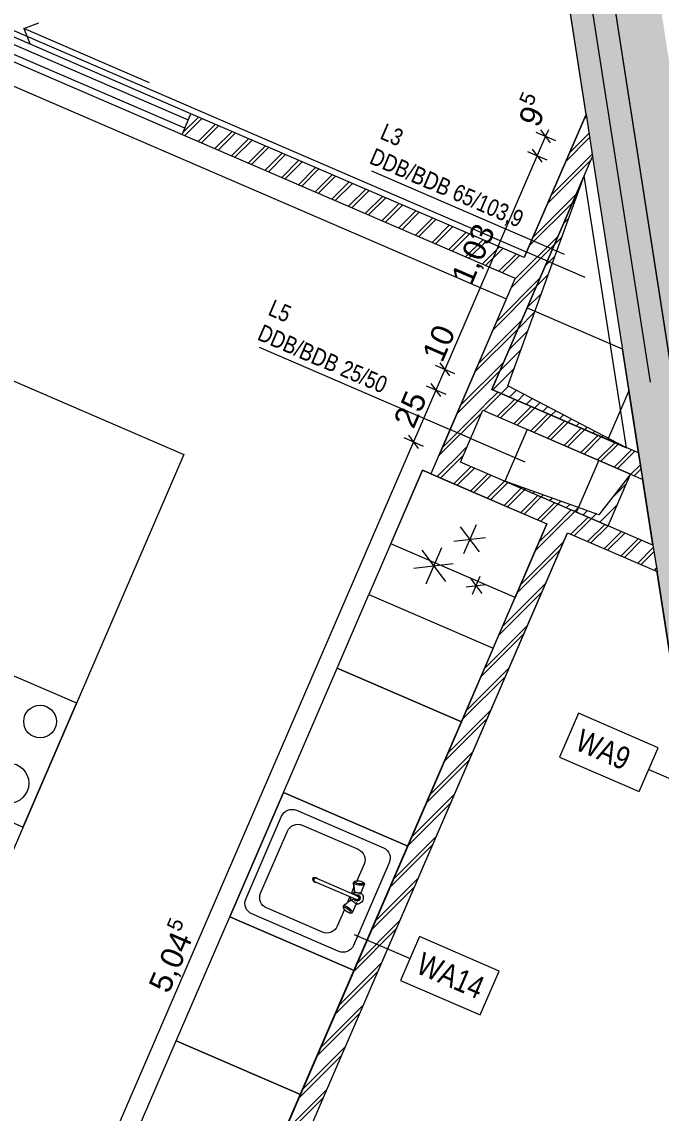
# Model space of a CAD drawing. Header units: millimetres. Extents: x 12535370 to 12566104, y 356204400 to 356234587.
# Drawn here: x 12553613 to 12556447, y 356209926 to 356214765 of the extents above; entities that cross this region are included whole.
import ezdxf
from ezdxf.enums import TextEntityAlignment as Align

# ---------------------------------------------------------------- set-up
doc = ezdxf.new("R2010")
doc.units = ezdxf.units.MM
doc.header["$MEASUREMENT"] = 0
doc.set_wipeout_variables(frame=1)
doc.linetypes.add('Dot & Dashed', pattern=[6702.78, 3527.78, -1763.89, 0, -1411.11])
doc.linetypes.add('Wipeout_Contour', pattern=[1000, 0, -1000])
for name, color, linetype in [('New_015 Innenwände', 7, 'Continuous'), ('New_035 Decken', 7, 'Continuous'), ('New_060 Möbel Einbau', 7, 'Continuous'), ('New_065 Möbel Einrichtung', 7, 'Continuous'), ('New_080 Raumdefinitionen', 7, 'Continuous'), ('New_290 Raster _ Achsen', 7, 'Continuous'), ('New_GRUNDSTÜCKSGRENZE', 7, 'Continuous')]:
    doc.layers.add(name, color=color, linetype=linetype)
for name, color, linetype, lineweight in [('New_015 Innenwände_Pen_No__1', 7, 'Continuous', 13), ('New_035 Decken_Pen_No__1', 7, 'Continuous', 13), ('New_060 Möbel Einbau_Pen_No__1', 7, 'Continuous', 13), ('New_065 Möbel Einrichtung_Pen_No__1', 7, 'Continuous', 13), ('New_160 Beschriftungen Ausführung_Pen_No__1', 7, 'Continuous', 13), ('New_255 Plangrafiken_Pen_No__1', 7, 'Continuous', 13), ('New_255 Plangrafiken_Pen_No__21', 1, 'Continuous', 13), ('New_290 Raster _ Achsen_Pen_No__108', 7, 'Continuous', 13), ('New_GRUNDSTÜCKSGRENZE_Pen_No__1', 7, 'Continuous', 13), ('New_HKLS1_Pen_No__21', 1, 'Continuous', 13), ('New_HKLS1_Pen_No__39', 8, 'Continuous', 13)]:
    doc.layers.add(name, color=color, linetype=linetype, lineweight=lineweight)
doc.styles.add('GENERATED_STYLE_1', font='arial.ttf')
doc.styles.add('GENERATED_STYLE_2', font='arial.ttf', dxfattribs={"width": 0.8})
doc.dimstyles.new('GENERATED_STYLE__3', dxfattribs={"dimtxt": 100, "dimasz": 47.5, "dimexe": 0.18, "dimexo": 2, "dimgap": 0, "dimtad": 1, "dimlfac": 0.001, "dimzin": 0, "dimdsep": 46, "dimtxsty": 'GENERATED_STYLE_1', "dimblk": 'ARROWHEAD_2', "dimblk1": 'ARROWHEAD_2', "dimblk2": 'ARROWHEAD_2', "dimcen": 0.09, "dimclrd": 7, "dimclre": 7, "dimclrt": 7, "dimadec": 0, "dimazin": 0, "dimtfac": 1, "dimtdec": 4, "dimtmove": 0, "dimatfit": 3, "dimfxl": 1, "dimtolj": 1, "dimtzin": 0, "dimarcsym": 0})
pattern_1 = [(45, (12240439.157, 356160438.356), (-26.5165043, 26.5165043), [])]
pattern_2 = [(45, (12240439.16, 356160438.356), (-53.033009, 53.033009), []), (45, (12240428.55, 356160448.96), (-53.033009, 53.033009), [])]

# ---------------------------------------------------------------- blocks, each defined once
blk = doc.blocks.new('Slab_1', base_point=(12539360.9, 356214097.6))
at = {"layer": 'New_035 Decken_Pen_No__1', "color": 7, "linetype": 'Continuous', "lineweight": 13, "flags": 128}
blk.add_lwpolyline([(12539360.9, 356214097.6), (12557578.6, 356206227.8), (12554930.7, 356223270.2), (12544734.3, 356227674.9), (12543285.2, 356224007.9), (12543065.9, 356223453.8), (12542457.4, 356221915.9), (12541606.4, 356219765.4), (12540339.4, 356216563.5), (12539802, 356215205.5)], close=True, dxfattribs=at)
blk = doc.blocks.new('Wall_7', base_point=(12555111.4, 356223410.1))
at = {"layer": 'New_015 Innenwände', "linetype": 'Continuous', "lineweight": 0, "true_color": 0x000000}
h = blk.add_hatch(dxfattribs=at)
h.set_pattern_fill('BETON_BEWEHRT_SN46', color=18, style=0, pattern_type=2)
h.set_pattern_definition([(45, (12240439.16, 356160438.36), (-70.710678, 70.710678), [30, -20]), (45, (12240403.8, 356160473.71), (-70.710678, 70.710678), [100, 0])])
h.paths.add_polyline_path([(12555404.4, 356218918.6), (12557325.4, 356206555.1), (12557542.4, 356206461.3), (12555621.4, 356218824.9)])
h = blk.add_hatch(dxfattribs=at)
h.set_pattern_fill('DÄMMSTOFF__POLYSTYROL_EPS', color=18, style=0, pattern_type=2)
h.set_pattern_definition([(188.831587, (12240439.157, 356160438.356), (-7.9776854, 51.345463), [30, -60]), (188.831587, (12240398.68, 356160405.774), (-7.9776854, 51.345463), [30, -60]), (248.831587, (12240409.51, 356160433.75), (-48.455318, 18.763853), [30, -60]), (248.831587, (12240417.49, 356160382.404), (-48.455318, 18.763853), [30, -60]), (308.831587, (12240439.157, 356160438.356), (40.477632, 32.5816096), [30, -60]), (308.831587, (12240447.134, 356160387.01), (40.477632, 32.5816096), [30, -60])])
h.paths.add_polyline_path([(12555621.4, 356218824.9), (12557578.6, 356206227.8), (12557795.6, 356206134.1), (12555838.4, 356218731.2)])
at = {"layer": 'New_015 Innenwände_Pen_No__1', "color": 7, "linetype": 'Continuous', "lineweight": 13}
blk.add_line((12557542.4, 356206461.3), (12555621.4, 356218824.9), dxfattribs=at)
at = {"layer": 'New_015 Innenwände_Pen_No__1', "color": 7, "linetype": 'Continuous', "lineweight": 13, "flags": 128}
blk.add_lwpolyline([(12555404.4, 356218918.6), (12557325.4, 356206555.1)], dxfattribs=at)
blk = doc.blocks.new('Wall_18', base_point=(12554323.1, 356214266))
at = {"color": 254, "linetype": 'Wipeout_Contour', "lineweight": 0, "ltscale": 1425740726.864918}
blk.add_wipeout([(12554323.1, 356214266), (12555800.2, 356213627.9), (12555839.8, 356213719.7), (12554362.7, 356214357.8)], dxfattribs=at).dxf.layer = 'New_015 Innenwände'
at = {"layer": 'New_015 Innenwände', "linetype": 'Continuous', "lineweight": 0, "true_color": 0x000000}
h = blk.add_hatch(dxfattribs=at)
h.set_pattern_fill('INSULATION', color=18, style=0, pattern_type=2)
h.set_pattern_definition(pattern_2)
h.paths.add_polyline_path([(12554323.1, 356214266), (12555800.2, 356213627.9), (12555839.8, 356213719.7), (12554362.7, 356214357.8)])
at = {"layer": 'New_015 Innenwände_Pen_No__1', "color": 7, "linetype": 'Continuous', "lineweight": 13, "flags": 128}
for points in [[(12554323.1, 356214266), (12554362.7, 356214357.8)], [(12555839.8, 356213719.7), (12554362.7, 356214357.8)], [(12554323.1, 356214266), (12555800.2, 356213627.9)]]:
    blk.add_lwpolyline(points, dxfattribs=at)
blk = doc.blocks.new('Wall_35', base_point=(12555979.9, 356212630.6))
at = {"color": 254, "linetype": 'Wipeout_Contour', "lineweight": 0, "ltscale": 1425727496.12664}
blk.add_wipeout([(12556032, 356212499.2), (12555940.2, 356212538.8), (12554349.3, 356208859.4), (12554441.1, 356208819.7)], dxfattribs=at).dxf.layer = 'New_015 Innenwände'
at = {"layer": 'New_015 Innenwände', "linetype": 'Continuous', "lineweight": 0, "true_color": 0x000000}
h = blk.add_hatch(dxfattribs=at)
h.set_pattern_fill('INSULATION', color=18, style=0, pattern_type=2)
h.set_pattern_definition(pattern_2)
h.paths.add_polyline_path([(12556032, 356212499.2), (12555940.2, 356212538.8), (12554349.3, 356208859.4), (12554441.1, 356208819.7)])
at = {"layer": 'New_015 Innenwände_Pen_No__1', "color": 7, "linetype": 'Continuous', "lineweight": 13, "flags": 128}
for points in [[(12555940.2, 356212538.8), (12554349.3, 356208859.4)], [(12554441.1, 356208819.7), (12556032, 356212499.2)]]:
    blk.add_lwpolyline(points, dxfattribs=at)
blk = doc.blocks.new('Wall_36', base_point=(12552590.7, 356215014.3))
at = {"color": 254, "linetype": 'Wipeout_Contour', "lineweight": 0, "ltscale": 1069308473.054751}
blk.add_wipeout([(12552510.8, 356215081.5), (12552498.9, 356215054), (12552602.6, 356215041.9)], dxfattribs=at).dxf.layer = 'New_015 Innenwände'
at = {"color": 254, "linetype": 'Wipeout_Contour', "lineweight": 0, "ltscale": 1425743177.961053}
blk.add_wipeout([(12552498.9, 356215054), (12554323.1, 356214266), (12554335, 356214293.5), (12552602.6, 356215041.9)], dxfattribs=at).dxf.layer = 'New_015 Innenwände'
at = {"layer": 'New_015 Innenwände_Pen_No__1', "color": 7, "linetype": 'Continuous', "lineweight": 13}
blk.add_line((12552602.6, 356215041.9), (12552510.8, 356215081.5), dxfattribs=at)
at = {"layer": 'New_015 Innenwände_Pen_No__1', "color": 7, "linetype": 'Continuous', "lineweight": 13, "flags": 128}
for points in [[(12552498.9, 356215054), (12552510.8, 356215081.5)], [(12552498.9, 356215054), (12554323.1, 356214266)], [(12554335, 356214293.5), (12552602.6, 356215041.9)], [(12554323.1, 356214266), (12554335, 356214293.5)]]:
    blk.add_lwpolyline(points, dxfattribs=at)
blk = doc.blocks.new('Wall_37', base_point=(12553444.7, 356214754.3))
at = {"color": 254, "linetype": 'Wipeout_Contour', "lineweight": 0, "ltscale": 1425742756.56321}
blk.add_wipeout([(12553432.8, 356214726.8), (12554350.8, 356214330.2), (12554362.7, 356214357.8), (12553444.7, 356214754.3)], dxfattribs=at).dxf.layer = 'New_015 Innenwände'
at = {"layer": 'New_015 Innenwände_Pen_No__1', "color": 7, "linetype": 'Continuous', "lineweight": 13, "flags": 128}
for points in [[(12553444.7, 356214754.3), (12553432.8, 356214726.8)], [(12553432.8, 356214726.8), (12554350.8, 356214330.2)], [(12554362.7, 356214357.8), (12553444.7, 356214754.3)], [(12554350.8, 356214330.2), (12554362.7, 356214357.8)]]:
    blk.add_lwpolyline(points, dxfattribs=at)
blk = doc.blocks.new('Wall_46', base_point=(12556440.2, 356214857.4))
at = {"color": 254, "linetype": 'Wipeout_Contour', "lineweight": 0, "ltscale": 1069301908.785636}
blk.add_wipeout([(12555557.2, 356212813.2), (12555425.7, 356212761.1), (12555517.5, 356212721.4)], dxfattribs=at).dxf.layer = 'New_015 Innenwände'
at = {"layer": 'New_015 Innenwände', "linetype": 'Continuous', "lineweight": 0, "true_color": 0x000000}
h = blk.add_hatch(dxfattribs=at)
h.set_pattern_fill('INSULATION', color=18, style=0, pattern_type=2)
h.set_pattern_definition(pattern_2)
h.paths.add_polyline_path([(12555557.2, 356212813.2), (12555425.7, 356212761.1), (12555517.5, 356212721.4)])
at = {"color": 254, "linetype": 'Wipeout_Contour', "lineweight": 0, "ltscale": 1425739048.531793}
blk.add_wipeout([(12556113.7, 356214353.7), (12555465.4, 356212852.9), (12555557.2, 356212813.2), (12556142.5, 356214168.2)], dxfattribs=at).dxf.layer = 'New_015 Innenwände'
at = {"layer": 'New_015 Innenwände', "linetype": 'Continuous', "lineweight": 0, "true_color": 0x000000}
h = blk.add_hatch(dxfattribs=at)
h.set_pattern_fill('INSULATION', color=18, style=0, pattern_type=2)
h.set_pattern_definition(pattern_2)
h.paths.add_polyline_path([(12556113.7, 356214353.7), (12555465.4, 356212852.9), (12555557.2, 356212813.2), (12556142.5, 356214168.2)])
at = {"layer": 'New_015 Innenwände_Pen_No__1', "color": 7, "linetype": 'Continuous', "lineweight": 13, "flags": 128}
for points in [[(12556113.7, 356214353.7), (12555839.8, 356213719.7)], [(12556113.7, 356214353.7), (12556142.5, 356214168.2)], [(12555696, 356213134.5), (12556142.5, 356214168.2)]]:
    blk.add_lwpolyline(points, dxfattribs=at)
at = {"color": 254, "linetype": 'Wipeout_Contour', "lineweight": 0, "ltscale": 1069302038.474275}
blk.add_wipeout([(12555465.4, 356212852.9), (12555425.7, 356212761.1), (12555557.2, 356212813.2)], dxfattribs=at).dxf.layer = 'New_015 Innenwände'
at = {"layer": 'New_015 Innenwände', "linetype": 'Continuous', "lineweight": 0, "true_color": 0x000000}
h = blk.add_hatch(dxfattribs=at)
h.set_pattern_fill('INSULATION', color=18, style=0, pattern_type=2)
h.set_pattern_definition(pattern_2)
h.paths.add_polyline_path([(12555465.4, 356212852.9), (12555425.7, 356212761.1), (12555557.2, 356212813.2)])
at = {"layer": 'New_015 Innenwände_Pen_No__1', "color": 7, "linetype": 'Continuous', "lineweight": 13, "flags": 128}
for points in [[(12555800.2, 356213627.9), (12555425.7, 356212761.1)], [(12555557.2, 356212813.2), (12555656.3, 356213042.7)], [(12555425.7, 356212761.1), (12555517.5, 356212721.4)]]:
    blk.add_lwpolyline(points, dxfattribs=at)
blk = doc.blocks.new('Wall_47', base_point=(12555696, 356213134.5))
at = {"color": 254, "linetype": 'Wipeout_Contour', "lineweight": 0, "ltscale": 1425736657.058974}
blk.add_wipeout([(12555656.3, 356213042.7), (12556365, 356212736.6), (12556346.8, 356212853.4), (12555696, 356213134.5)], dxfattribs=at).dxf.layer = 'New_015 Innenwände'
at = {"layer": 'New_015 Innenwände', "linetype": 'Continuous', "lineweight": 0, "true_color": 0x000000}
h = blk.add_hatch(dxfattribs=at)
h.set_pattern_fill('INSULATION', color=18, style=0, pattern_type=2)
h.set_pattern_definition(pattern_2)
h.paths.add_polyline_path([(12555656.3, 356213042.7), (12556365, 356212736.6), (12556346.8, 356212853.4), (12555696, 356213134.5)])
at = {"layer": 'New_015 Innenwände_Pen_No__1', "color": 7, "linetype": 'Continuous', "lineweight": 13, "flags": 128}
for points in [[(12556346.8, 356212853.4), (12555696, 356213134.5)], [(12555656.3, 356213042.7), (12556365, 356212736.6)], [(12556365, 356212736.6), (12556346.8, 356212853.4)]]:
    blk.add_lwpolyline(points, dxfattribs=at)
blk = doc.blocks.new('Wall_48', base_point=(12556844.2, 356212257.2))
at = {"color": 254, "linetype": 'Wipeout_Contour', "lineweight": 0, "ltscale": 1425735192.661774}
blk.add_wipeout([(12555517.5, 356212721.4), (12556428.5, 356212327.9), (12556410.3, 356212444.7), (12555557.2, 356212813.2)], dxfattribs=at).dxf.layer = 'New_015 Innenwände'
at = {"layer": 'New_015 Innenwände', "linetype": 'Continuous', "lineweight": 0, "true_color": 0x000000}
h = blk.add_hatch(dxfattribs=at)
h.set_pattern_fill('INSULATION', color=18, style=0, pattern_type=2)
h.set_pattern_definition(pattern_2)
h.paths.add_polyline_path([(12555517.5, 356212721.4), (12556428.5, 356212327.9), (12556410.3, 356212444.7), (12555557.2, 356212813.2)])
at = {"layer": 'New_015 Innenwände_Pen_No__1', "color": 7, "linetype": 'Continuous', "lineweight": 13, "flags": 128}
for points in [[(12556410.3, 356212444.7), (12555557.2, 356212813.2)], [(12555517.5, 356212721.4), (12555940.2, 356212538.8)], [(12556032, 356212499.2), (12556428.5, 356212327.9)], [(12556410.3, 356212444.7), (12556428.5, 356212327.9)]]:
    blk.add_lwpolyline(points, dxfattribs=at)
blk = doc.blocks.new('Kochfeld_Einbau 10[37]', base_point=(12553735.8, 356211469.6))
at = {"layer": 'New_060 Möbel Einbau_Pen_No__1', "color": 7, "linetype": 'Continuous', "lineweight": 13}
for p, q in [((12553066, 356211432.1), (12553303.9, 356211982.9)), ((12553303.9, 356211982.9), (12553854.7, 356211745)), ((12553854.7, 356211745), (12553616.8, 356211194.2)), ((12553616.8, 356211194.2), (12553066, 356211432.1))]:
    blk.add_line(p, q, dxfattribs=at)
for centre, radius in [((12553457.2, 356211728.6), 105), ((12553693.7, 356211662.7), 72.5), ((12553326.6, 356211465), 72.5), ((12553553.8, 356211389.2), 90)]:
    blk.add_circle(centre, radius, dxfattribs=at)
blk = doc.blocks.new('Standard grid marker[44]', base_point=(12539645.8, 356220744.6))
at = {"layer": 'New_290 Raster _ Achsen_Pen_No__108', "color": 7, "linetype": 'Dot & Dashed', "lineweight": 13}
blk.add_line((12540563.8, 356220348), (12561567.2, 356211274.9), dxfattribs=at)
at = {"layer": 'New_290 Raster _ Achsen_Pen_No__108', "color": 7, "lineweight": 13, "style": 'GENERATED_STYLE_1'}
for tag, p in [('AC_MarkerText_1_0', (12539528.5, 356220880.1)), ('AC_MarkerText_1_1', (12562689.2, 356210875))]:
    blk.add_attdef(tag, text='', height=150, rotation=336.6365, dxfattribs=at).set_placement(p, align=Align.TOP_CENTER)
blk = doc.blocks.new('Standard grid marker[49]', base_point=(12557581.8, 356205556.1))
at = {"layer": 'New_290 Raster _ Achsen_Pen_No__108', "color": 7, "linetype": 'Dot & Dashed', "lineweight": 13}
blk.add_line((12557428.3, 356206544.2), (12554130.1, 356227771.8), dxfattribs=at)
at = {"layer": 'New_290 Raster _ Achsen_Pen_No__108', "color": 7, "lineweight": 13, "style": 'GENERATED_STYLE_1'}
for tag, p in [('AC_MarkerText_1_1', (12553993, 356228998.9)), ('AC_MarkerText_1_0', (12557652, 356205449.2))]:
    blk.add_attdef(tag, text='', height=150, rotation=336.6365, dxfattribs=at).set_placement(p, align=Align.TOP_CENTER)
blk = doc.blocks.new('Line_2', base_point=(12554178.9, 356214494.6))
at = {"layer": 'New_065 Möbel Einrichtung_Pen_No__1', "color": 7, "linetype": 'Continuous', "lineweight": 13}
for p, q in [((12553622, 356214735.2), (12553687.7, 356214761.3)), ((12554178.9, 356214494.6), (12553622, 356214735.2)), ((12553622, 356214735.2), (12553648, 356214669.5))]:
    blk.add_line(p, q, dxfattribs=at)
blk = doc.blocks.new('*D242', base_point=(12240439.2, 356160438.4))
at = {"layer": 'New_GRUNDSTÜCKSGRENZE_Pen_No__1', "color": 7, "linetype": 'Continuous', "lineweight": 13, "transparency": 16777216}
for p, q in [((12556366.6, 356216872.9), (12556299.3, 356216898.9)), ((12556333, 356216885.9), (12556494.2, 356215848.3)), ((12556447.9, 356215841.1), (12556540.5, 356215855.5)), ((12556527.8, 356215835.3), (12556460.5, 356215861.4)), ((12556494.2, 356215848.3), (12556753, 356214182.8))]:
    blk.add_line(p, q, dxfattribs=at)
at = {"layer": 'New_GRUNDSTÜCKSGRENZE_Pen_No__1', "color": 7, "lineweight": 13, "transparency": 16777216, "insert": (12556412.9, 356216502.1), "char_height": 100, "attachment_point": 7, "rotation": 278.8316, "style": 'GENERATED_STYLE_1'}
blk.add_mtext('\\A1;{\\pql;\\fArial|b0|i0|c0|p0;\\W1.000000;1,05}', dxfattribs=at)
blk = doc.blocks.new('ARROWHEAD_2')
at = {"color": 0, "linetype": 'Continuous', "lineweight": 0}
for p, q in [((0, 0), (-1, 0)), ((-0.38, -0.66), (0.38, 0.66))]:
    blk.add_line(p, q, dxfattribs=at)
blk = doc.blocks.new('*D243', base_point=(12240439.2, 356160438.4))
at = {"layer": 'New_GRUNDSTÜCKSGRENZE_Pen_No__1', "color": 7, "linetype": 'Continuous', "lineweight": 13, "transparency": 16777216}
for p, q in [((12556527.8, 356215835.3), (12556460.5, 356215861.4)), ((12556494.2, 356215848.3), (12556753, 356214182.8)), ((12556786.6, 356214169.8), (12556719.3, 356214195.9))]:
    blk.add_line(p, q, dxfattribs=at)
at = {"layer": 'New_GRUNDSTÜCKSGRENZE_Pen_No__1', "color": 7, "lineweight": 13, "transparency": 16777216, "insert": (12556595.3, 356215171.7), "char_height": 100, "attachment_point": 7, "rotation": 278.8316, "style": 'GENERATED_STYLE_1'}
blk.add_mtext('\\A1;{\\pql;\\fArial|b0|i0|c0|p0;\\W1.000000;1,68\\fArial|b0|i0|c0|p0;\\W1.000000;\\A1{\\H.66x;\\S5^  ;}}', dxfattribs=at)
blk = doc.blocks.new('*D244', base_point=(12240439.2, 356160438.4))
at = {"layer": 'New_GRUNDSTÜCKSGRENZE_Pen_No__1', "color": 7, "linetype": 'Continuous', "lineweight": 13, "transparency": 16777216}
for p, q in [((12556494.2, 356215848.3), (12556753, 356214182.8)), ((12556706.6, 356214175.6), (12556799.3, 356214190)), ((12556786.6, 356214169.8), (12556719.3, 356214195.9)), ((12556753, 356214182.8), (12556940.3, 356212977.4)), ((12556973.9, 356212964.3), (12556906.6, 356212990.4))]:
    blk.add_line(p, q, dxfattribs=at)
at = {"layer": 'New_GRUNDSTÜCKSGRENZE_Pen_No__1', "color": 7, "lineweight": 13, "transparency": 16777216, "insert": (12556845.9, 356213715), "char_height": 100, "attachment_point": 7, "rotation": 278.8316, "style": 'GENERATED_STYLE_1'}
blk.add_mtext('\\A1;{\\pql;\\fArial|b0|i0|c0|p0;\\W1.000000;1,22}', dxfattribs=at)
blk = doc.blocks.new('*D245', base_point=(12240439.2, 356160438.4))
at = {"layer": 'New_GRUNDSTÜCKSGRENZE_Pen_No__1', "color": 7, "linetype": 'Continuous', "lineweight": 13, "transparency": 16777216}
for p, q in [((12556753, 356214182.8), (12556940.3, 356212977.4)), ((12556893.9, 356212970.2), (12556986.6, 356212984.6)), ((12556973.9, 356212964.3), (12556906.6, 356212990.4)), ((12556940.3, 356212977.4), (12557923.7, 356206648)), ((12557877.3, 356206640.8), (12557970, 356206655.2)), ((12557890, 356206661.1), (12557957.3, 356206635)), ((12557923.7, 356206648), (12557928.4, 356206617.8))]:
    blk.add_line(p, q, dxfattribs=at)
at = {"layer": 'New_GRUNDSTÜCKSGRENZE_Pen_No__1', "color": 7, "lineweight": 13, "transparency": 16777216, "insert": (12557403.7, 356209968.8), "char_height": 100, "attachment_point": 7, "rotation": 278.8316, "style": 'GENERATED_STYLE_1'}
blk.add_mtext('\\A1;{\\pql;\\fArial|b0|i0|c0|p0;\\W1.000000;6,40\\fArial|b0|i0|c0|p0;\\W1.000000;\\A1{\\H.66x;\\S5^  ;}}', dxfattribs=at)
blk = doc.blocks.new('*D246', base_point=(12240439.2, 356160438.4))
at = {"layer": 'New_GRUNDSTÜCKSGRENZE_Pen_No__1', "color": 7, "linetype": 'Continuous', "lineweight": 13, "transparency": 16777216}
for p, q in [((12555956.3, 356214229), (12555913.3, 356214286.9)), ((12555946.9, 356214286), (12555934.8, 356214258)), ((12555891.8, 356214276.5), (12555977.8, 356214239.4)), ((12555934.8, 356214258), (12555897.6, 356214171.9)), ((12555854.6, 356214190.5), (12555940.7, 356214153.4)), ((12555919.2, 356214143), (12555876.1, 356214200.9))]:
    blk.add_line(p, q, dxfattribs=at)
at = {"layer": 'New_GRUNDSTÜCKSGRENZE_Pen_No__1', "color": 7, "lineweight": 13, "transparency": 16777216, "insert": (12555929.3, 356214280), "char_height": 100, "attachment_point": 7, "rotation": 66.6365, "style": 'GENERATED_STYLE_1'}
blk.add_mtext('\\A1;{\\pql;\\fArial|b0|i0|c0|p0;\\W1.000000;9\\fArial|b0|i0|c0|p0;\\W1.000000;\\A1{\\H.66x;\\S5^  ;}}', dxfattribs=at)
blk = doc.blocks.new('*D247', base_point=(12240439.2, 356160438.4))
at = {"layer": 'New_GRUNDSTÜCKSGRENZE_Pen_No__1', "color": 7, "linetype": 'Continuous', "lineweight": 13, "transparency": 16777216}
for p, q in [((12555934.8, 356214258), (12555897.6, 356214171.9)), ((12555854.6, 356214190.5), (12555940.7, 356214153.4)), ((12555919.2, 356214143), (12555876.1, 356214200.9)), ((12555897.6, 356214171.9), (12555488.3, 356213224.3)), ((12555445.2, 356213242.8), (12555531.3, 356213205.7)), ((12555488.3, 356213224.3), (12555448.6, 356213132.4)), ((12555509.8, 356213195.3), (12555466.7, 356213253.2))]:
    blk.add_line(p, q, dxfattribs=at)
at = {"layer": 'New_GRUNDSTÜCKSGRENZE_Pen_No__1', "color": 7, "lineweight": 13, "transparency": 16777216, "char_height": 100, "attachment_point": 7, "rotation": 66.6365, "style": 'GENERATED_STYLE_1'}
for s, insert in [('\\A1;{\\pql;\\fArial|b0|i0|c0|p0;\\W1.000000;1,03}', (12555621.7, 356213583.5)), ('\\A1;{\\pql;\\fArial|b0|i0|c0|p0;\\W1.000000;10}', (12555477.1, 356213248.8))]:
    blk.add_mtext(s, dxfattribs=dict(at, insert=insert))
blk = doc.blocks.new('*D248', base_point=(12240439.2, 356160438.4))
at = {"layer": 'New_GRUNDSTÜCKSGRENZE_Pen_No__1', "color": 7, "linetype": 'Continuous', "lineweight": 13, "transparency": 16777216}
for p, q in [((12555488.3, 356213224.3), (12555448.6, 356213132.4)), ((12555509.8, 356213195.3), (12555466.7, 356213253.2)), ((12555405.6, 356213151), (12555491.6, 356213113.9)), ((12555470.1, 356213103.5), (12555427.1, 356213161.4))]:
    blk.add_line(p, q, dxfattribs=at)
blk = doc.blocks.new('*D249', base_point=(12240439.2, 356160438.4))
at = {"layer": 'New_GRUNDSTÜCKSGRENZE_Pen_No__1', "color": 7, "linetype": 'Continuous', "lineweight": 13, "transparency": 16777216}
for p, q in [((12555488.3, 356213224.3), (12555448.6, 356213132.4)), ((12555448.6, 356213132.4), (12555349.5, 356212902.9)), ((12555405.6, 356213151), (12555491.6, 356213113.9)), ((12555470.1, 356213103.5), (12555427.1, 356213161.4)), ((12555371, 356212874), (12555327.9, 356212931.9))]:
    blk.add_line(p, q, dxfattribs=at)
at = {"layer": 'New_GRUNDSTÜCKSGRENZE_Pen_No__1', "color": 7, "lineweight": 13, "transparency": 16777216, "insert": (12555350.4, 356212955.6), "char_height": 100, "attachment_point": 7, "rotation": 66.6365, "style": 'GENERATED_STYLE_1'}
blk.add_mtext('\\A1;{\\pql;\\fArial|b0|i0|c0|p0;\\W1.000000;25}', dxfattribs=at)
blk = doc.blocks.new('*D250', base_point=(12240439.2, 356160438.4))
at = {"layer": 'New_GRUNDSTÜCKSGRENZE_Pen_No__1', "color": 7, "linetype": 'Continuous', "lineweight": 13, "transparency": 16777216}
for p, q in [((12555448.6, 356213132.4), (12555349.5, 356212902.9)), ((12555371, 356212874), (12555327.9, 356212931.9)), ((12555349.5, 356212902.9), (12553349.3, 356208272.7)), ((12555306.4, 356212921.5), (12555392.5, 356212884.4)), ((12553306.2, 356208291.3), (12553392.3, 356208254.1)), ((12553327.7, 356208301.6), (12553370.8, 356208243.7)), ((12553349.3, 356208272.7), (12553337.1, 356208244.6))]:
    blk.add_line(p, q, dxfattribs=at)
at = {"layer": 'New_GRUNDSTÜCKSGRENZE_Pen_No__1', "color": 7, "lineweight": 13, "transparency": 16777216, "insert": (12554290.1, 356210440.6), "char_height": 100, "attachment_point": 7, "rotation": 66.6365, "style": 'GENERATED_STYLE_1'}
blk.add_mtext('\\A1;{\\pql;\\fArial|b0|i0|c0|p0;\\W1.000000;5,04\\fArial|b0|i0|c0|p0;\\W1.000000;\\A1{\\H.66x;\\S5^  ;}}', dxfattribs=at)

msp = doc.modelspace()

# ---------------------------------------------------------------- hatches: boundary and pattern name
at = {"layer": 'New_HKLS1_Pen_No__39', "linetype": 'Continuous', "lineweight": 13}
h = msp.add_hatch(dxfattribs=at)
h.set_pattern_fill('FEUERFESTER_STEIN', color=8, style=0, pattern_type=2)
h.set_pattern_definition(pattern_1)
h.paths.add_polyline_path([(12556105.369, 356214082.211), (12555695.981, 356213134.518), (12556292.686, 356212876.751), (12555767.513, 356213151.875)])
h = msp.add_hatch(dxfattribs=at)
h.set_pattern_fill('FEUERFESTER_STEIN', color=8, style=0, pattern_type=2)
h.set_pattern_definition(pattern_1)
h.paths.add_polyline_path([(12556311.357, 356212759.754), (12556170.564, 356212579.765), (12555753.213, 356212728.534), (12556212.216, 356212530.252)])

# ---------------------------------------------------------------- linework, layer by layer
at = {"layer": 'New_060 Möbel Einbau_Pen_No__1', "color": 7, "linetype": 'Continuous', "lineweight": 13}
for p, q in [((12555556.198, 356212526.314), (12555640.341, 356212414.632)), ((12555626.283, 356212534.533), (12555570.777, 356212405.721)), ((12555528.445, 356212461.908), (12555667.753, 356212478.245)), ((12555385.865, 356212422.998), (12555491.044, 356212283.395)), ((12555473.471, 356212433.272), (12555404.089, 356212272.257)), ((12555351.174, 356212342.49), (12555525.308, 356212362.912)), ((12555643.01, 356212306.008), (12555608.32, 356212225.5)), ((12555581.862, 356212260.617), (12555668.929, 356212270.828)), ((12555599.208, 356212300.871), (12555651.797, 356212231.069)), ((12554903.526, 356210968.008), (12554901.443, 356210963.186)), ((12554901.443, 356210963.186), (12554902.394, 356210958.145)), ((12554905.811, 356210954.907), (12554902.394, 356210958.145)), ((12554907.848, 356210970.771), (12554903.526, 356210968.008)), ((12554907.21, 356210967.09), (12554904.636, 356210961.133)), ((12554904.636, 356210961.133), (12554905.811, 356210954.907)), ((12554905.811, 356210954.907), (12554910.285, 356210950.79)), ((12554908.589, 356210965.821), (12554906.505, 356210960.999)), ((12554906.505, 356210960.999), (12554907.456, 356210955.958)), ((12554912.548, 356210970.503), (12554907.21, 356210967.09)), ((12554907.456, 356210955.958), (12554911.078, 356210952.626)), ((12554912.548, 356210970.503), (12554907.848, 356210970.771)), ((12554912.91, 356210968.584), (12554908.589, 356210965.821)), ((12554910.285, 356210950.79), (12554916.333, 356210950.355)), ((12555094.755, 356210873.28), (12554911.078, 356210952.626)), ((12554918.612, 356210970.068), (12554912.548, 356210970.503)), ((12554917.819, 356210968.232), (12554912.91, 356210968.584)), ((12555101.497, 356210888.886), (12554917.819, 356210968.232)), ((12554923.074, 356210965.962), (12554918.612, 356210970.068)), ((12555082.799, 356210948.703), (12555084.357, 356210950.887)), ((12555083.662, 356210946.163), (12555082.799, 356210948.703)), ((12555087.159, 356210909.611), (12555082.799, 356210948.703)), ((12555084.357, 356210950.887), (12555089.683, 356210954.428)), ((12555088.437, 356210952.681), (12555089.683, 356210954.428)), ((12555089.128, 356210950.649), (12555088.437, 356210952.681)), ((12555091.688, 356210948.531), (12555089.128, 356210950.649)), ((12555089.683, 356210954.428), (12555092.745, 356210955.719)), ((12555095.867, 356210946.535), (12555091.688, 356210948.531)), ((12555092.745, 356210955.719), (12555097.321, 356210956.428)), ((12555097.321, 356210956.428), (12555102.965, 356210956.486)), ((12555102.965, 356210956.486), (12555109.123, 356210955.886)), ((12555109.123, 356210955.886), (12555115.194, 356210954.688)), ((12555115.194, 356210954.688), (12555120.582, 356210953.009)), ((12555120.582, 356210953.009), (12555124.761, 356210951.012)), ((12555124.761, 356210951.012), (12555127.321, 356210948.895)), ((12555128.012, 356210946.863), (12555126.766, 356210945.115)), ((12555131.404, 356210943.971), (12555127.321, 356210948.895)), ((12555127.321, 356210948.895), (12555128.012, 356210946.863)), ((12555073.957, 356210900.783), (12555085.232, 356210926.885)), ((12555077.029, 356210899.456), (12555077.111, 356210899.586)), ((12555077.111, 356210899.586), (12555083.858, 356210905.175)), ((12555086.862, 356210943.516), (12555083.662, 356210946.163)), ((12555083.858, 356210905.175), (12555088.819, 356210907.143)), ((12555092.085, 356210941.021), (12555086.862, 356210943.516)), ((12555087.677, 356210908.087), (12555087.159, 356210909.611)), ((12555089.597, 356210906.499), (12555087.677, 356210908.087)), ((12555088.605, 356210898.822), (12555089.725, 356210906.438)), ((12555092.731, 356210905.002), (12555089.597, 356210906.499)), ((12555098.821, 356210938.922), (12555092.085, 356210941.021)), ((12555096.772, 356210903.742), (12555092.731, 356210905.002)), ((12555101.255, 356210944.855), (12555095.867, 356210946.535)), ((12555101.325, 356210902.843), (12555096.772, 356210903.742)), ((12555106.409, 356210937.424), (12555098.821, 356210938.922)), ((12555107.326, 356210943.657), (12555101.255, 356210944.855)), ((12555105.944, 356210902.394), (12555101.325, 356210902.843)), ((12555110.177, 356210902.437), (12555105.944, 356210902.394)), ((12555114.107, 356210936.674), (12555106.409, 356210937.424)), ((12555113.484, 356210943.057), (12555107.326, 356210943.657)), ((12555113.609, 356210902.969), (12555110.177, 356210902.437)), ((12555112.342, 356210895.281), (12555113.469, 356210902.947)), ((12555119.128, 356210943.115), (12555113.484, 356210943.057)), ((12555115.905, 356210903.937), (12555113.609, 356210902.969)), ((12555121.162, 356210936.746), (12555114.107, 356210936.674)), ((12555114.598, 356210903.385), (12555116.629, 356210902.098)), ((12555116.84, 356210905.248), (12555115.905, 356210903.937)), ((12555116.629, 356210902.098), (12555122.218, 356210895.351)), ((12555116.84, 356210905.248), (12555132.267, 356210941.431)), ((12555123.704, 356210943.824), (12555119.128, 356210943.115)), ((12555126.883, 356210937.633), (12555121.162, 356210936.746)), ((12555126.766, 356210945.115), (12555123.704, 356210943.824)), ((12555130.709, 356210939.247), (12555126.883, 356210937.633)), ((12555132.267, 356210941.431), (12555130.709, 356210939.247)), ((12555131.404, 356210943.971), (12555132.267, 356210941.431)), ((12555069.837, 356210869.513), (12555038.385, 356210845.891)), ((12555055.939, 356210859.075), (12555067.215, 356210885.177)), ((12555069.837, 356210869.513), (12555071.302, 356210870.18)), ((12555070.249, 356210883.7), (12555070.287, 356210883.85)), ((12555070.804, 356210874.958), (12555070.249, 356210883.7)), ((12555072.772, 356210869.996), (12555070.804, 356210874.958)), ((12555071.302, 356210870.18), (12555073.774, 356210869.871)), ((12555073.774, 356210869.871), (12555077.013, 356210868.615)), ((12555078.684, 356210875.856), (12555073.906, 356210869.82)), ((12555077.013, 356210868.615), (12555080.7, 356210866.536)), ((12555093.36, 356210850.893), (12555077.59, 356210814.858)), ((12555080.7, 356210866.536), (12555084.475, 356210863.837)), ((12555085.22, 356210873.439), (12555084.237, 356210877.824)), ((12555084.475, 356210863.837), (12555087.969, 356210860.783)), ((12555092.178, 356210867.313), (12555085.22, 356210873.439)), ((12555087.969, 356210860.783), (12555090.839, 356210857.671)), ((12555094.16, 356210871.903), (12555090.517, 356210875.111)), ((12555090.839, 356210857.671), (12555092.805, 356210854.808)), ((12555090.978, 356210893.43), (12555094.845, 356210895.72)), ((12555101.408, 356210866.446), (12555092.178, 356210867.313)), ((12555097.534, 356210861), (12555092.724, 356210854.924)), ((12555092.805, 356210854.808), (12555093.673, 356210852.472)), ((12555095.509, 356210853.206), (12555093.178, 356210853.802)), ((12555093.673, 356210852.472), (12555093.36, 356210850.893)), ((12555100.314, 356210871.325), (12555094.16, 356210871.903)), ((12555099.986, 356210872.789), (12555094.755, 356210873.28)), ((12555094.845, 356210895.72), (12555104.075, 356210894.853)), ((12555104.252, 356210853.761), (12555095.509, 356210853.206)), ((12555097.259, 356210890.717), (12555102.092, 356210890.263)), ((12555104.506, 356210875.466), (12555099.986, 356210872.789)), ((12555105.631, 356210874.475), (12555100.314, 356210871.325)), ((12555109.384, 356210871.17), (12555101.408, 356210866.446)), ((12555101.497, 356210888.886), (12555105.44, 356210885.414)), ((12555102.092, 356210890.263), (12555106.73, 356210886.179)), ((12555104.075, 356210894.853), (12555111.032, 356210888.727)), ((12555112.395, 356210856.991), (12555104.252, 356210853.761)), ((12555106.589, 356210880.288), (12555104.506, 356210875.466)), ((12555105.44, 356210885.414), (12555106.589, 356210880.288)), ((12555108.082, 356210880.148), (12555105.631, 356210874.475)), ((12555106.73, 356210886.179), (12555108.082, 356210880.148)), ((12555113.06, 356210879.681), (12555109.384, 356210871.17)), ((12555111.032, 356210888.727), (12555113.06, 356210879.681)), ((12555119.141, 356210862.58), (12555112.395, 356210856.991)), ((12555123.83, 356210869.979), (12555119.141, 356210862.58)), ((12555122.218, 356210895.351), (12555125.448, 356210887.208)), ((12555126.004, 356210878.466), (12555123.83, 356210869.979)), ((12555125.448, 356210887.208), (12555126.004, 356210878.466)), ((12555037.863, 356210843.259), (12555038.385, 356210845.891)), ((12555037.863, 356210843.259), (12555038.937, 356210836.954)), ((12555038.385, 356210845.891), (12555040.826, 356210847.003)), ((12555038.937, 356210836.954), (12555039.354, 356210839.059)), ((12555040.095, 356210833.84), (12555038.937, 356210836.954)), ((12555039.354, 356210839.059), (12555041.307, 356210839.949)), ((12555042.715, 356210830.022), (12555040.095, 356210833.84)), ((12555040.826, 356210847.003), (12555044.947, 356210846.488)), ((12555041.307, 356210839.949), (12555044.604, 356210839.537)), ((12555046.542, 356210825.873), (12555042.715, 356210830.022)), ((12555044.604, 356210839.537), (12555048.922, 356210837.863)), ((12555044.947, 356210846.488), (12555050.345, 356210844.395)), ((12555051.2, 356210821.8), (12555046.542, 356210825.873)), ((12555048.922, 356210837.863), (12555053.838, 356210835.09)), ((12555050.345, 356210844.395), (12555056.49, 356210840.93)), ((12555056.234, 356210818.201), (12555051.2, 356210821.8)), ((12555053.838, 356210835.09), (12555058.872, 356210831.492)), ((12555061.151, 356210815.429), (12555056.234, 356210818.201)), ((12555056.49, 356210840.93), (12555062.782, 356210836.432)), ((12555058.872, 356210831.492), (12555063.53, 356210827.419)), ((12555065.468, 356210813.755), (12555061.151, 356210815.429)), ((12555062.782, 356210836.432), (12555068.605, 356210831.341)), ((12555063.53, 356210827.419), (12555067.357, 356210823.27)), ((12555068.765, 356210813.343), (12555065.468, 356210813.755)), ((12555067.357, 356210823.27), (12555069.978, 356210819.452)), ((12555068.605, 356210831.341), (12555073.389, 356210826.155)), ((12555070.718, 356210814.233), (12555068.765, 356210813.343)), ((12555075.149, 356210813.746), (12555068.765, 356210813.343)), ((12555069.978, 356210819.452), (12555071.136, 356210816.338)), ((12555071.136, 356210816.338), (12555070.718, 356210814.233)), ((12555073.389, 356210826.155), (12555076.664, 356210821.382)), ((12555077.59, 356210814.858), (12555075.149, 356210813.746)), ((12555076.664, 356210821.382), (12555078.112, 356210817.49)), ((12555078.112, 356210817.49), (12555077.59, 356210814.858))]:
    msp.add_line(p, q, dxfattribs=at)
for points in [[(12555389.429, 356212776.751), (12555151.49, 356212225.947), (12555702.294, 356211988.008), (12555940.233, 356212538.813)], [(12555085.6, 356210559.699), (12555323.539, 356211110.503), (12554772.735, 356211348.442), (12554534.796, 356210797.637)], [(12554905.811, 356210954.907), (12554904.636, 356210961.133), (12554907.21, 356210967.09), (12554912.548, 356210970.503), (12554907.848, 356210970.771), (12554903.526, 356210968.008), (12554901.443, 356210963.186), (12554902.394, 356210958.145)], [(12555087.677, 356210908.087), (12555087.159, 356210909.611), (12555083.023, 356210946.692), (12555082.799, 356210948.703), (12555084.357, 356210950.887), (12555088.182, 356210953.43), (12555089.683, 356210954.428), (12555084.357, 356210950.887), (12555082.799, 356210948.703)], [(12555115.227, 356210902.986), (12555116.629, 356210902.098)], [(12555093.178, 356210853.802), (12555093.673, 356210852.472)], [(12555039.354, 356210839.059), (12555038.937, 356210836.954)]]:
    msp.add_lwpolyline(points, close=True, dxfattribs=at)
msp.add_lwpolyline([(12555241.699, 356211036.925), (12555083.074, 356210669.722, -0.41421356), (12555017.345, 356210643.65), (12554631.782, 356210810.207, -0.41421356), (12554605.71, 356210875.935), (12554764.336, 356211243.138, -0.41421356), (12554830.064, 356211269.21), (12555215.627, 356211102.653, -0.41421356)], format="xyb", close=True, dxfattribs=at)
msp.add_lwpolyline([(12555042.715, 356210830.022), (12555011.101, 356210755.279, -0.41421356), (12554945.373, 356210729.207), (12554697.511, 356210836.279, -0.41421356), (12554671.439, 356210902.007), (12554790.408, 356211177.41, -0.41421356), (12554856.136, 356211203.482), (12555103.998, 356211096.409, -0.41421356), (12555130.07, 356211030.681), (12555098.043, 356210956.54)], format="xyb", dxfattribs=at)
at = {"layer": 'New_080 Raumdefinitionen', "color": 21, "linetype": 'Continuous', "lineweight": 0, "true_color": 0xffa8a8, "flags": 128}
for points in [[(12551277.92, 356217270.816), (12553205.718, 356216438.039), (12552631.36, 356215105.702), (12555839.836, 356213719.694), (12556113.71, 356214353.686), (12555911.278, 356215656.561), (12555367.807, 356215572.12), (12554807.805, 356219176.368), (12552756.238, 356220062.611), (12552657.097, 356219833.11), (12552427.595, 356219932.25)], [(12545757.817, 356217857.095), (12544636.65, 356218341.42), (12542341.316, 356213027.943), (12557325.403, 356206555.067), (12556275.292, 356213313.72)], [(12556304.092, 356213128.359), (12554069.956, 356207961.366), (12557325.403, 356206555.067)]]:
    msp.add_lwpolyline(points, close=True, dxfattribs=at)
at = {"layer": 'New_160 Beschriftungen Ausführung_Pen_No__1', "color": 7, "linetype": 'Continuous', "lineweight": 13}
msp.add_line((12556391.461, 356211449.749), (12556638.515, 356211343.026), dxfattribs=at)
at = {"layer": 'New_HKLS1_Pen_No__21', "color": 1, "linetype": 'Continuous', "lineweight": 13, "flags": 128}
for points in [[(12556105.369, 356214082.211), (12555695.981, 356213134.518), (12556292.686, 356212876.751), (12555767.513, 356213151.875)], [(12556311.357, 356212759.754), (12556170.564, 356212579.765), (12555753.213, 356212728.534), (12556212.216, 356212530.252)]]:
    msp.add_lwpolyline(points, close=True, dxfattribs=at)

# ---------------------------------------------------------------- block references
at = {"layer": 'New_015 Innenwände', "color": 7, "lineweight": 13}
msp.add_blockref('Wall_7', (12555111.397, 356223410.052), dxfattribs=at)
at = {"layer": 'New_035 Decken', "color": 7, "linetype": 'Continuous', "lineweight": 13}
msp.add_blockref('Slab_1', (12539360.947, 356214097.55), dxfattribs=at)
at = {"layer": 'New_060 Möbel Einbau', "color": 7, "linetype": 'Continuous', "lineweight": 13}
msp.add_blockref('Kochfeld_Einbau 10[37]', (12553735.758, 356211469.603), dxfattribs=at)

# ---------------------------------------------------------------- texts
at = {"layer": 'New_160 Beschriftungen Ausführung_Pen_No__1', "color": 7, "linetype": 'Continuous', "lineweight": 13, "insert": (12556058.439, 356211539.607), "char_height": 100, "attachment_point": 7, "rotation": 336.636458, "style": 'GENERATED_STYLE_2'}
msp.add_mtext('\\A1;{\\pql;\\fArial|b0|i0|c0|p0;\\W0.800000;WA\\fArial|b0|i0|c0|p0;\\W0.800000;9}', dxfattribs=at)
at = {"layer": 'New_255 Plangrafiken_Pen_No__1', "color": 7, "linetype": 'Continuous', "lineweight": 13, "insert": (12554651.207, 356213355.707), "char_height": 75, "attachment_point": 7, "rotation": 336.636458, "line_spacing_factor": 0.947658, "style": 'GENERATED_STYLE_2'}
msp.add_mtext('\\A1;{\\pql;\\fArial|b0|i0|c0|p0;\\W0.800000;L\\fArial|b0|i0|c0|p0;\\W0.800000;5\\P\\pql;\\fArial|b0|i0|c0|p0;\\W0.800000;DDB/\\fArial|b0|i0|c0|p0;\\H1.029358x;\\W0.800000;BD\\fArial|b0|i0|c0|p0;\\H0.971479x;\\W0.800000;B \\fArial|b0|i0|c0|p0;\\W0.800000;25\\fArial|b0|i0|c0|p0;\\W0.800000;/\\fArial|b0|i0|c0|p0;\\W0.800000;50}', dxfattribs=at)

# ---------------------------------------------------------------- next in the draw order: block references
at = {"layer": 'New_015 Innenwände', "color": 7, "lineweight": 13}
for name, p in [('Wall_18', (12554323.058, 356214265.985)), ('Wall_35', (12555979.92, 356212630.6))]:
    msp.add_blockref(name, p, dxfattribs=at)

# ---------------------------------------------------------------- next in the draw order: linework, layer by layer
at = {"layer": 'New_065 Möbel Einrichtung_Pen_No__1', "color": 7, "linetype": 'Continuous', "lineweight": 13}
for points in [[(12554330.604, 356212846.614), (12553140.912, 356210092.593), (12552314.775, 356210449.47), (12553504.467, 356213203.491)], [(12555151.49, 356212225.947), (12555702.294, 356211988.008), (12555561.477, 356211661.308), (12555010.673, 356211899.246)], [(12555010.673, 356211899.246), (12555561.477, 356211661.308), (12555323.539, 356211110.503), (12554772.735, 356211348.442)], [(12554772.735, 356211348.442), (12555323.539, 356211110.503), (12555085.6, 356210559.699), (12554534.796, 356210797.637)], [(12554534.796, 356210797.637), (12555085.6, 356210559.699), (12554847.662, 356210008.895), (12554296.858, 356210246.833)], [(12554296.858, 356210246.833), (12554847.662, 356210008.895), (12554609.724, 356209458.09), (12554058.92, 356209696.029)]]:
    msp.add_lwpolyline(points, close=True, dxfattribs=at)
at = {"layer": 'New_160 Beschriftungen Ausführung_Pen_No__1', "color": 7, "linetype": 'Continuous', "lineweight": 13}
msp.add_line((12555086.52, 356210718.696), (12555333.574, 356210611.973), dxfattribs=at)
for points in [[(12555996.56, 356211505.06), (12556349.494, 356211352.598), (12556433.429, 356211546.899), (12556080.495, 356211699.361)], [(12555291.606, 356210514.822), (12555644.54, 356210362.361), (12555728.475, 356210556.662), (12555375.541, 356210709.123)]]:
    msp.add_lwpolyline(points, close=True, dxfattribs=at)

# ---------------------------------------------------------------- next in the draw order: block references
at = {"layer": 'New_015 Innenwände', "color": 7, "lineweight": 13}
for name, p in [('Wall_36', (12552590.701, 356215014.334)), ('Wall_46', (12556440.244, 356214857.414))]:
    msp.add_blockref(name, p, dxfattribs=at)

# ---------------------------------------------------------------- next in the draw order: texts
at = {"layer": 'New_160 Beschriftungen Ausführung_Pen_No__1', "color": 7, "linetype": 'Continuous', "lineweight": 13, "insert": (12555354.148, 356210550.906), "char_height": 100, "attachment_point": 7, "rotation": 336.636458, "style": 'GENERATED_STYLE_2'}
msp.add_mtext('\\A1;{\\pql;\\fArial|b0|i0|c0|p0;\\W0.800000;WA1\\fArial|b0|i0|c0|p0;\\W0.800000;4}', dxfattribs=at)

# ---------------------------------------------------------------- next in the draw order: linework, layer by layer
at = {"layer": 'New_255 Plangrafiken_Pen_No__1', "color": 7, "linetype": 'Continuous', "lineweight": 13}
msp.add_line((12555162.164, 356214104.218), (12556017.063, 356213734.916), dxfattribs=at)

# ---------------------------------------------------------------- next in the draw order: block references
at = {"layer": 'New_015 Innenwände', "color": 7, "lineweight": 13}
for name, p in [('Wall_37', (12553444.707, 356214754.349)), ('Wall_47', (12555695.981, 356213134.518))]:
    msp.add_blockref(name, p, dxfattribs=at)

# ---------------------------------------------------------------- next in the draw order: texts
at = {"layer": 'New_255 Plangrafiken_Pen_No__1', "color": 7, "linetype": 'Continuous', "lineweight": 13, "insert": (12555142.688, 356214125.389), "char_height": 75, "attachment_point": 7, "rotation": 336.636458, "line_spacing_factor": 0.944016, "style": 'GENERATED_STYLE_2'}
msp.add_mtext('\\A1;{\\pql;\\fArial|b0|i0|c0|p0;\\W0.800000;L3\\P\\pql;\\fArial|b0|i0|c0|p0;\\W0.800000;DDB/\\fArial|b0|i0|c0|p0;\\H1.029358x;\\W0.800000;BD\\fArial|b0|i0|c0|p0;\\H0.971479x;\\W0.800000;B \\fArial|b0|i0|c0|p0;\\W0.800000;65\\fArial|b0|i0|c0|p0;\\W0.800000;/\\fArial|b0|i0|c0|p0;\\W0.800000;103,9}', dxfattribs=at)

# ---------------------------------------------------------------- next in the draw order: dimensions: what is measured, and where the dimension line sits
at = {"layer": 'New_GRUNDSTÜCKSGRENZE', "color": 7, "linetype": 'Continuous', "lineweight": 13}
for base, p1, p2, angle, picture, middle, turn in [((12556494.184, 356215848.335), (12555685.341, 356216785.262), (12555846.553, 356215747.711), 278.831587, '*D242', (12556482.136, 356216381.813), 278.831587), ((12556752.958, 356214182.828), (12555846.553, 356215747.711), (12556105.369, 356214082.211), 278.831587, '*D243', (12556708.932, 356214922.123), 278.831587), ((12555897.647, 356214171.943), (12556142.525, 356214168.225), (12556105.369, 356214082.211), 246.636458, '*D246', (12555946.184, 356214460.819), 66.636458)]:
    dim = msp.add_linear_dim(base=base, p1=p1, p2=p2, angle=angle, dimstyle='GENERATED_STYLE__3', dxfattribs=at)
    dim.commit()
    dim.dimension.update_dxf_attribs({"geometry": picture, "text_midpoint": middle, "dimtype": 160, "text_rotation": turn})

# ---------------------------------------------------------------- next in the draw order: linework, layer by layer
at = {"layer": 'New_255 Plangrafiken_Pen_No__21', "color": 1, "linetype": 'Continuous', "lineweight": 13}
msp.add_lwpolyline([(12556292.686, 356212876.751), (12556105.369, 356214082.211), (12555695.981, 356213134.518)], close=True, dxfattribs=at)

# ---------------------------------------------------------------- next in the draw order: block references
at = {"layer": 'New_015 Innenwände', "color": 7, "lineweight": 13}
msp.add_blockref('Wall_48', (12556844.242, 356212257.228), dxfattribs=at)
at = {"layer": 'New_065 Möbel Einrichtung', "color": 7, "linetype": 'Continuous', "lineweight": 13}
msp.add_blockref('Line_2', (12554178.923, 356214494.606), dxfattribs=at)

# ---------------------------------------------------------------- next in the draw order: dimensions: what is measured, and where the dimension line sits
at = {"layer": 'New_GRUNDSTÜCKSGRENZE', "color": 7, "linetype": 'Continuous', "lineweight": 13}
for base, p2, angle, picture, middle, turn in [((12556940.254, 356212977.366), (12556292.686, 356212876.751), 278.831587, '*D244', (12556915.162, 356213594.799), 278.831587), ((12555488.259, 356213224.25), (12555695.981, 356213134.518), 246.636458, '*D247', (12555627.105, 356213722.182), 66.636458)]:
    dim = msp.add_linear_dim(base=base, p1=(12556105.369, 356214082.211), p2=p2, angle=angle, dimstyle='GENERATED_STYLE__3', dxfattribs=at)
    dim.commit()
    dim.dimension.update_dxf_attribs({"geometry": picture, "text_midpoint": middle, "dimtype": 160, "text_rotation": turn})

# ---------------------------------------------------------------- next in the draw order: linework, layer by layer
at = {"layer": 'New_065 Möbel Einrichtung_Pen_No__1', "color": 7, "linetype": 'Continuous', "lineweight": 13}
msp.add_lwpolyline([(12555389.429, 356212776.751), (12555940.233, 356212538.813), (12555799.415, 356212212.112), (12555248.611, 356212450.05)], close=True, dxfattribs=at)
at = {"layer": 'New_255 Plangrafiken_Pen_No__1', "color": 7, "linetype": 'Continuous', "lineweight": 13}
msp.add_line((12554665.406, 356213322.318), (12555842.376, 356212813.887), dxfattribs=at)
at = {"layer": 'New_255 Plangrafiken_Pen_No__21', "color": 1, "linetype": 'Continuous', "lineweight": 13}
msp.add_lwpolyline([(12555753.213, 356212728.534), (12556212.216, 356212530.252), (12556311.357, 356212759.754), (12555852.354, 356212958.036)], close=True, dxfattribs=at)

# ---------------------------------------------------------------- next in the draw order: block references
at = {"layer": 'New_290 Raster _ Achsen', "color": 7, "linetype": 'Continuous', "lineweight": 13}
for name, p in [('Standard grid marker[49]', (12557581.816, 356205556.091)), ('Standard grid marker[44]', (12539645.773, 356220744.612))]:
    msp.add_blockref(name, p, dxfattribs=at)

# ---------------------------------------------------------------- next in the draw order: dimensions: what is measured, and where the dimension line sits
at = {"layer": 'New_GRUNDSTÜCKSGRENZE', "color": 7, "linetype": 'Continuous', "lineweight": 13}
for base, p1, p2, angle, picture, middle, turn in [((12557923.662, 356206648.02), (12556292.686, 356212876.751), (12557325.403, 356206555.067), 278.831587, '*D245', (12557517.319, 356209719.235), 278.831587), ((12555448.603, 356213132.449), (12555695.981, 356213134.518), (12556311.357, 356212759.754), 246.636458, '*D248', (12555461.341, 356213338.454), 66.636458), ((12555349.462, 356212902.948), (12556311.357, 356212759.754), (12556212.216, 356212530.252), 246.636458, '*D249', (12555334.705, 356213045.302), 66.636458), ((12553349.268, 356208272.691), (12556212.216, 356212530.252), (12548286.32, 356210459.8), 246.636458, '*D250', (12554326.924, 356210712.388), 66.636458)]:
    dim = msp.add_linear_dim(base=base, p1=p1, p2=p2, angle=angle, dimstyle='GENERATED_STYLE__3', dxfattribs=at)
    dim.commit()
    dim.dimension.update_dxf_attribs({"geometry": picture, "text_midpoint": middle, "dimtype": 160, "text_rotation": turn})

doc.saveas('drawing.dxf')
